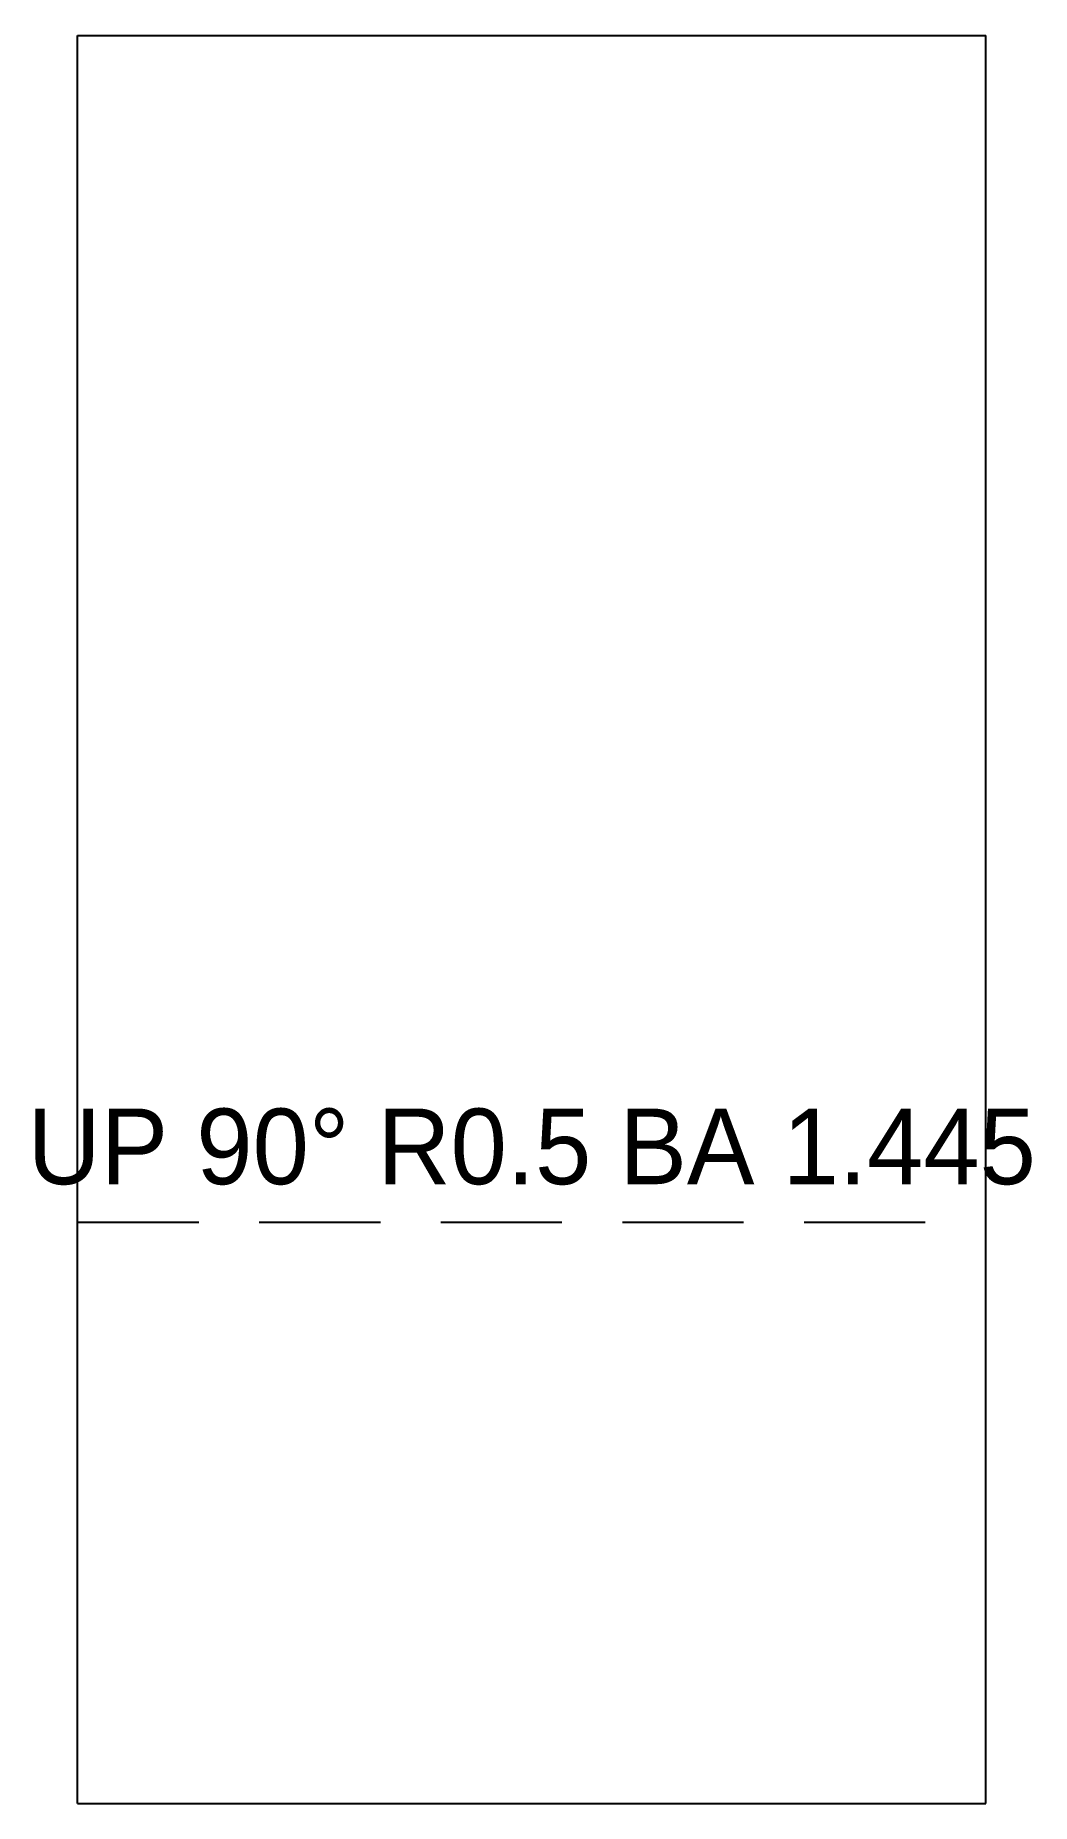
# Model space of a CAD drawing. Extents: x -1.4 to 31.5, y 0 to 58.4.
import ezdxf
from ezdxf.enums import TextEntityAlignment as Align

# ---------------------------------------------------------------- set-up
doc = ezdxf.new("R2010")
doc.units = 0
doc.linetypes.add('DASHED', pattern=[6, 4, -2])
for name, color, linetype in [('BEND_UP', 5, 'DASHED'), ('NOTES', 2, 'CONTINUOUS'), ('OUTLINE', 7, 'CONTINUOUS')]:
    doc.layers.add(name, color=color, linetype=linetype)

msp = doc.modelspace()

# ---------------------------------------------------------------- linework, layer by layer
at = {"layer": 'BEND_UP'}
msp.add_line((0, 19.223), (30, 19.223), dxfattribs=at)
at = {"layer": 'OUTLINE'}
for p, q in [((0, 0), (0, 58.445)), ((0, 58.445), (30, 58.445)), ((30, 0), (30, 58.445)), ((0, 0), (30, 0))]:
    msp.add_line(p, q, dxfattribs=at)

# ---------------------------------------------------------------- texts
at = {"layer": 'NOTES'}
msp.add_text('UP 90%%d R0.5 BA 1.445', height=2.5, dxfattribs=at).set_placement((15, 21.723), align=Align.MIDDLE_CENTER)

doc.saveas('drawing.dxf')
